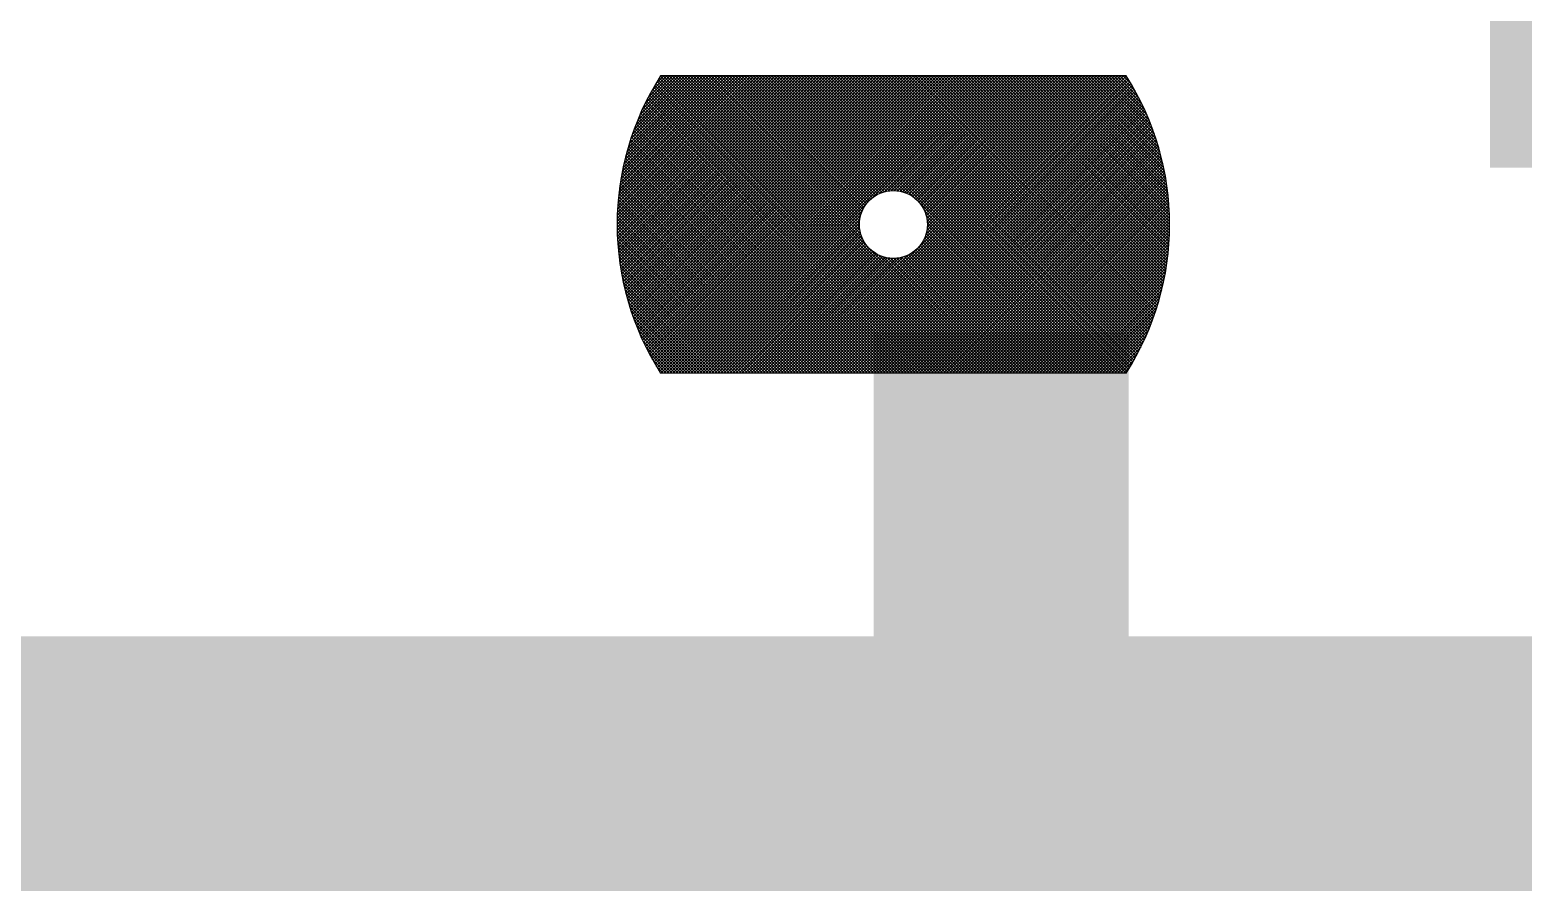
# Model space of a CAD drawing. Extents: x 0 to 395, y 0 to 270.
# Drawn here: x 128.91 to 137.69, y 201.18 to 206.25 of the extents above; entities that cross this region are included whole.
import ezdxf

# ---------------------------------------------------------------- set-up
doc = ezdxf.new("R2010")
doc.units = 0
doc.header["$LTSCALE"] = 0.3
doc.layers.get('0').update_dxf_attribs({"linetype": 'CONTINUOUS'})
doc.layers.add('TRACK', color=3, linetype='CONTINUOUS')

# ---------------------------------------------------------------- blocks, each defined once
blk = doc.blocks.new('*X21')
at = {"color": 0}
for p, q in [((62.51, 63.4999), (63.3851, 64.375)), ((62.5101, 63.4824), (63.4027, 64.375)), ((62.5101, 63.5177), (63.3674, 64.375)), ((62.5104, 63.465), (63.4204, 64.375)), ((62.5104, 63.5357), (63.3497, 64.375)), ((62.5108, 63.4478), (63.4381, 64.375)), ((62.5109, 63.5539), (63.332, 64.375)), ((62.5115, 63.4307), (63.4558, 64.375)), ((62.5116, 63.5723), (63.3143, 64.375)), ((62.5123, 63.4138), (63.4734, 64.375)), ((62.5125, 63.5909), (63.2967, 64.375)), ((62.5133, 63.3971), (63.4911, 64.375)), ((62.5137, 63.6097), (63.279, 64.375)), ((62.5144, 63.3806), (63.5088, 64.375)), ((62.5151, 63.6288), (63.2613, 64.375)), ((62.5157, 63.3642), (63.5265, 64.375)), ((62.5168, 63.6481), (63.2436, 64.375)), ((62.5171, 63.348), (63.5441, 64.375)), ((62.5187, 63.3319), (63.5618, 64.375)), ((62.5187, 63.6677), (63.226, 64.375)), ((62.5205, 63.316), (63.5795, 64.375)), ((62.5209, 63.6876), (63.2083, 64.375)), ((62.5223, 63.3002), (63.5972, 64.375)), ((62.5233, 63.7077), (63.1906, 64.375)), ((62.5244, 63.2845), (63.6149, 64.375)), ((62.5261, 63.7282), (63.1729, 64.375)), ((62.5265, 63.269), (63.6325, 64.375)), ((62.5288, 63.2536), (63.6502, 64.375)), ((62.5292, 63.7489), (63.1552, 64.375)), ((62.5312, 63.2383), (63.6679, 64.375)), ((62.5326, 63.77), (63.1376, 64.375)), ((62.5338, 63.2232), (63.6856, 64.375)), ((62.5364, 63.2082), (63.7032, 64.375)), ((62.5364, 63.7915), (63.1199, 64.375)), ((62.5392, 63.1933), (63.7209, 64.375)), ((62.5405, 63.8133), (63.1022, 64.375)), ((62.5421, 63.1785), (63.7386, 64.375)), ((62.545, 63.8355), (63.0845, 64.375)), ((62.5451, 63.1639), (63.7563, 64.375)), ((62.5483, 63.1493), (63.774, 64.375)), ((62.5499, 63.8581), (63.0669, 64.375)), ((62.5515, 63.1349), (63.7916, 64.375)), ((62.5549, 63.1206), (63.8093, 64.375)), ((62.5553, 63.8812), (63.0492, 64.375)), ((62.5584, 63.1064), (63.827, 64.375)), ((62.5612, 63.9047), (63.0315, 64.375)), ((62.562, 63.0923), (63.8447, 64.375)), ((62.5657, 63.0783), (63.8623, 64.375)), ((62.5676, 63.9288), (63.0138, 64.375)), ((62.5695, 63.0644), (63.88, 64.375)), ((62.5734, 63.0507), (63.8977, 64.375)), ((62.5745, 63.9534), (62.9961, 64.375)), ((62.5774, 63.037), (63.9154, 64.375)), ((62.5815, 63.0234), (63.9331, 64.375)), ((62.5821, 63.9786), (62.9785, 64.375)), ((62.5857, 63.0099), (63.9507, 64.375)), ((62.59, 62.9965), (63.9684, 64.375)), ((62.5903, 64.0045), (62.9608, 64.375)), ((62.5943, 62.9833), (63.9861, 64.375)), ((62.5988, 62.9701), (64.0038, 64.375)), ((62.5993, 64.0311), (62.9431, 64.375)), ((62.6034, 62.957), (64.0214, 64.375)), ((62.6081, 62.944), (64.0391, 64.375)), ((62.609, 64.0586), (62.9254, 64.375)), ((62.6129, 62.9311), (64.0568, 64.375)), ((62.6177, 62.9182), (64.0745, 64.375)), ((62.6197, 64.087), (62.9078, 64.375)), ((62.6227, 62.9055), (64.0922, 64.375)), ((62.6277, 62.8929), (64.1098, 64.375)), ((62.6314, 64.1163), (62.8901, 64.375)), ((62.6328, 62.8803), (64.1275, 64.375)), ((62.638, 62.8678), (64.1452, 64.375)), ((62.6433, 62.8554), (64.1629, 64.375)), ((62.6443, 64.1469), (62.8724, 64.375)), ((62.6487, 62.8431), (64.1805, 64.375)), ((62.6541, 62.8309), (64.1982, 64.375)), ((62.6586, 64.1789), (62.8547, 64.375)), ((62.6597, 62.8188), (64.2159, 64.375)), ((62.6653, 62.8067), (64.2336, 64.375)), ((62.671, 62.7948), (64.2513, 64.375)), ((62.6745, 64.2125), (62.837, 64.375)), ((62.6768, 62.7829), (64.2689, 64.375)), ((62.6827, 62.7711), (64.2866, 64.375)), ((62.6886, 62.7593), (64.3043, 64.375)), ((62.6924, 64.2481), (62.8194, 64.375)), ((62.6946, 62.7477), (64.322, 64.375)), ((62.7007, 62.7361), (64.3396, 64.375)), ((62.7069, 62.7246), (64.3573, 64.375)), ((62.7128, 64.2861), (62.8017, 64.375)), ((62.7132, 62.7132), (64.375, 64.375)), ((62.7195, 62.7018), (64.3927, 64.375)), ((64.4067, 62.625), (62.7246, 64.3071)), ((62.7259, 62.6906), (64.4104, 64.375)), ((64.4244, 62.625), (62.7311, 64.3183)), ((62.7324, 62.6794), (64.428, 64.375)), ((62.7364, 64.3274), (62.784, 64.375)), ((64.4421, 62.625), (62.7376, 64.3295)), ((62.739, 62.6683), (64.4457, 64.375)), ((64.4598, 62.625), (62.7443, 64.3405)), ((62.7456, 62.6572), (64.4634, 64.375)), ((64.4774, 62.625), (62.751, 64.3515)), ((62.7523, 62.6463), (64.4811, 64.375)), ((64.4951, 62.625), (62.7577, 64.3624)), ((62.7591, 62.6354), (64.4987, 64.375)), ((62.7646, 64.3732), (62.7663, 64.375)), ((64.5128, 62.625), (62.7646, 64.3732)), ((62.7664, 62.625), (64.5164, 64.375)), ((64.5305, 62.625), (62.7805, 64.375)), ((62.7841, 62.625), (64.5341, 64.375)), ((64.5482, 62.625), (62.7982, 64.375)), ((62.8018, 62.625), (64.5518, 64.375)), ((64.5658, 62.625), (62.8158, 64.375)), ((62.8195, 62.625), (64.5695, 64.375)), ((64.5835, 62.625), (62.8335, 64.375)), ((62.8371, 62.625), (64.5871, 64.375)), ((64.6012, 62.625), (62.8512, 64.375)), ((62.8548, 62.625), (64.6048, 64.375)), ((64.6189, 62.625), (62.8689, 64.375)), ((62.8725, 62.625), (64.6225, 64.375)), ((64.6365, 62.625), (62.8865, 64.375)), ((62.8902, 62.625), (64.6402, 64.375)), ((64.6542, 62.625), (62.9042, 64.375)), ((62.9078, 62.625), (64.6578, 64.375)), ((64.6719, 62.625), (62.9219, 64.375)), ((62.9255, 62.625), (64.6755, 64.375)), ((64.6896, 62.625), (62.9396, 64.375)), ((62.9432, 62.625), (64.6932, 64.375)), ((64.7073, 62.625), (62.9573, 64.375)), ((62.9609, 62.625), (64.7109, 64.375)), ((64.7249, 62.625), (62.9749, 64.375)), ((63.9552, 63.4124), (62.9926, 64.375)), ((63.9437, 63.4416), (63.0103, 64.375)), ((63.9381, 63.4649), (63.028, 64.375)), ((63.9356, 63.4851), (63.0456, 64.375)), ((63.935, 63.5033), (63.0633, 64.375)), ((63.936, 63.52), (63.081, 64.375)), ((63.9382, 63.5355), (63.0987, 64.375)), ((63.9414, 63.55), (63.1164, 64.375)), ((63.9454, 63.5636), (63.134, 64.375)), ((63.9502, 63.5765), (63.1517, 64.375)), ((63.9557, 63.5887), (63.1694, 64.375)), ((63.9619, 63.6002), (63.1871, 64.375)), ((63.9687, 63.6111), (63.2047, 64.375)), ((63.976, 63.6214), (63.2224, 64.375)), ((63.984, 63.6311), (63.2401, 64.375)), ((63.9925, 63.6403), (63.2578, 64.375)), ((64.0015, 63.6489), (63.2755, 64.375)), ((64.0111, 63.657), (63.2931, 64.375)), ((64.0213, 63.6645), (63.3108, 64.375)), ((64.032, 63.6715), (63.3285, 64.375)), ((64.0434, 63.6778), (63.3462, 64.375)), ((64.0554, 63.6835), (63.3638, 64.375)), ((64.0681, 63.6885), (63.3815, 64.375)), ((64.0815, 63.6927), (63.3992, 64.375)), ((64.0958, 63.6961), (63.4169, 64.375)), ((64.111, 63.6986), (63.4346, 64.375)), ((64.1274, 63.6999), (63.4522, 64.375)), ((64.1452, 63.6997), (63.4699, 64.375)), ((64.1648, 63.6978), (63.4876, 64.375)), ((64.1872, 63.6931), (63.5053, 64.375)), ((64.2144, 63.6836), (63.5229, 64.375)), ((64.2576, 63.658), (63.5406, 64.375)), ((63.5442, 62.625), (65.2942, 64.375)), ((65.3083, 62.625), (63.5583, 64.375)), ((63.5619, 62.625), (65.3119, 64.375)), ((65.326, 62.625), (63.576, 64.375)), ((63.5796, 62.625), (65.3296, 64.375)), ((65.3436, 62.625), (63.5936, 64.375)), ((63.5973, 62.625), (65.3473, 64.375)), ((65.3613, 62.625), (63.6113, 64.375)), ((63.6149, 62.625), (65.3649, 64.375)), ((65.379, 62.625), (63.629, 64.375)), ((63.6326, 62.625), (65.3826, 64.375)), ((65.3967, 62.625), (63.6467, 64.375)), ((63.6503, 62.625), (65.4003, 64.375)), ((65.4144, 62.625), (63.6644, 64.375)), ((63.668, 62.625), (65.418, 64.375)), ((65.432, 62.625), (63.682, 64.375)), ((63.6857, 62.625), (65.4357, 64.375)), ((65.4497, 62.625), (63.6997, 64.375)), ((63.7033, 62.625), (65.4533, 64.375)), ((65.4674, 62.625), (63.7174, 64.375)), ((63.721, 62.625), (65.471, 64.375)), ((65.4851, 62.625), (63.7351, 64.375)), ((63.7387, 62.625), (65.4887, 64.375)), ((65.5027, 62.625), (63.7527, 64.375)), ((63.7564, 62.625), (65.5051, 64.3737)), ((65.5106, 62.6349), (63.7704, 64.375)), ((63.774, 62.625), (65.512, 64.3629)), ((65.5173, 62.6458), (63.7881, 64.375)), ((63.7917, 62.625), (65.5187, 64.352)), ((65.5241, 62.6567), (63.8058, 64.375)), ((63.8094, 62.625), (65.5254, 64.341)), ((65.5307, 62.6678), (63.8235, 64.375)), ((63.8271, 62.625), (65.5321, 64.33)), ((65.5373, 62.6789), (63.8411, 64.375)), ((63.8448, 62.625), (65.5386, 64.3188)), ((65.5438, 62.6901), (63.8588, 64.375)), ((63.8624, 62.625), (65.5451, 64.3076)), ((65.5502, 62.7013), (63.8765, 64.375)), ((65.5565, 62.7127), (63.8942, 64.375)), ((65.5628, 62.7241), (63.9118, 64.375)), ((65.569, 62.7356), (63.9295, 64.375)), ((65.5751, 62.7471), (63.9472, 64.375)), ((65.5811, 62.7588), (63.9649, 64.375)), ((65.5871, 62.7705), (63.9826, 64.375)), ((65.5929, 62.7823), (64.0002, 64.375)), ((64.0083, 63.6548), (64.7286, 64.375)), ((65.5987, 62.7942), (64.0179, 64.375)), ((65.6044, 62.8062), (64.0356, 64.375)), ((65.6101, 62.8182), (64.0533, 64.375)), ((64.0542, 63.6829), (64.7462, 64.375)), ((65.6156, 62.8303), (64.0709, 64.375)), ((64.0817, 63.6928), (64.7639, 64.375)), ((65.6211, 62.8426), (64.0886, 64.375)), ((64.1042, 63.6976), (64.7816, 64.375)), ((65.6264, 62.8549), (64.1063, 64.375)), ((65.6317, 62.8672), (64.124, 64.375)), ((64.124, 63.6997), (64.7993, 64.375)), ((65.637, 62.8797), (64.1417, 64.375)), ((64.1418, 63.6999), (64.8169, 64.375)), ((64.1583, 63.6986), (64.8346, 64.375)), ((65.6421, 62.8923), (64.1593, 64.375)), ((64.1735, 63.6963), (64.8523, 64.375)), ((65.6471, 62.9049), (64.177, 64.375)), ((64.1879, 63.6929), (64.87, 64.375)), ((65.6521, 62.9176), (64.1947, 64.375)), ((64.2013, 63.6887), (64.8877, 64.375)), ((65.6569, 62.9304), (64.2124, 64.375)), ((64.214, 63.6837), (64.9053, 64.375)), ((64.2261, 63.6781), (64.923, 64.375)), ((65.6617, 62.9434), (64.23, 64.375)), ((64.2375, 63.6718), (64.9407, 64.375)), ((65.6664, 62.9564), (64.2477, 64.375)), ((64.2482, 63.6649), (64.9584, 64.375)), ((64.2584, 63.6574), (64.976, 64.375)), ((65.671, 62.9695), (64.2654, 64.375)), ((64.268, 63.6493), (64.9937, 64.375)), ((64.2771, 63.6407), (65.0114, 64.375)), ((65.6754, 62.9826), (64.2831, 64.375)), ((64.2856, 63.6316), (65.0291, 64.375)), ((64.2936, 63.6218), (65.0468, 64.375)), ((65.6798, 62.9959), (64.3008, 64.375)), ((64.301, 63.6116), (65.0644, 64.375)), ((64.3078, 63.6007), (65.0821, 64.375)), ((64.314, 63.5892), (65.0998, 64.375)), ((64.3156, 63.414), (65.2766, 64.375)), ((65.6841, 63.0093), (64.3184, 64.375)), ((64.3195, 63.5771), (65.1175, 64.375)), ((64.3244, 63.5643), (65.1351, 64.375)), ((64.3266, 63.4427), (65.2589, 64.375)), ((64.3285, 63.5507), (65.1528, 64.375)), ((64.3317, 63.5362), (65.1705, 64.375)), ((64.3321, 63.4659), (65.2412, 64.375)), ((64.3339, 63.5207), (65.1882, 64.375)), ((64.3345, 63.486), (65.2235, 64.375)), ((64.335, 63.5041), (65.2059, 64.375)), ((65.6883, 63.0228), (64.3361, 64.375)), ((65.6924, 63.0363), (64.3538, 64.375)), ((65.6965, 63.05), (64.3715, 64.375)), ((65.7004, 63.0638), (64.3891, 64.375)), ((65.7042, 63.0777), (64.4068, 64.375)), ((65.7079, 63.0916), (64.4245, 64.375)), ((65.7114, 63.1057), (64.4422, 64.375)), ((65.7149, 63.1199), (64.4599, 64.375)), ((65.7183, 63.1342), (64.4775, 64.375)), ((65.7216, 63.1486), (64.4952, 64.375)), ((65.7247, 63.1632), (64.5129, 64.375)), ((65.7277, 63.1778), (64.5306, 64.375)), ((65.7307, 63.1926), (64.5482, 64.375)), ((65.7335, 63.2075), (64.5659, 64.375)), ((65.7361, 63.2225), (64.5836, 64.375)), ((65.7387, 63.2376), (64.6013, 64.375)), ((65.7411, 63.2529), (64.619, 64.375)), ((65.7434, 63.2682), (64.6366, 64.375)), ((65.7455, 63.2838), (64.6543, 64.375)), ((65.7476, 63.2994), (64.672, 64.375)), ((65.7495, 63.3152), (64.6897, 64.375)), ((65.7512, 63.3311), (64.7073, 64.375)), ((65.7528, 63.3472), (64.725, 64.375)), ((65.7543, 63.3634), (64.7427, 64.375)), ((65.7556, 63.3798), (64.7604, 64.375)), ((65.7567, 63.3964), (64.7781, 64.375)), ((65.7577, 63.4131), (64.7957, 64.375)), ((65.7585, 63.4299), (64.8134, 64.375)), ((65.7591, 63.447), (64.8311, 64.375)), ((65.7596, 63.4642), (64.8488, 64.375)), ((65.7599, 63.4815), (64.8664, 64.375)), ((65.76, 63.4991), (64.8841, 64.375)), ((65.7599, 63.5169), (64.9018, 64.375)), ((65.7596, 63.5348), (64.9195, 64.375)), ((65.7591, 63.553), (64.9372, 64.375)), ((65.7584, 63.5714), (64.9548, 64.375)), ((65.7575, 63.59), (64.9725, 64.375)), ((65.7564, 63.6088), (64.9902, 64.375)), ((65.755, 63.6279), (65.0079, 64.375)), ((65.7533, 63.6472), (65.0255, 64.375)), ((65.7514, 63.6668), (65.0432, 64.375)), ((65.7492, 63.6867), (65.0609, 64.375)), ((65.7468, 63.7068), (65.0786, 64.375)), ((65.744, 63.7272), (65.0963, 64.375)), ((65.741, 63.748), (65.1139, 64.375)), ((65.7376, 63.769), (65.1316, 64.375)), ((65.7338, 63.7905), (65.1493, 64.375)), ((65.7297, 63.8122), (65.167, 64.375)), ((65.7252, 63.8344), (65.1846, 64.375)), ((65.7203, 63.857), (65.2023, 64.375)), ((65.7149, 63.8801), (65.22, 64.375)), ((65.7091, 63.9036), (65.2377, 64.375)), ((65.7027, 63.9276), (65.2554, 64.375)), ((65.6958, 63.9522), (65.273, 64.375)), ((65.6883, 63.9774), (65.2907, 64.375)), ((65.6801, 64.0033), (65.3084, 64.375)), ((65.6712, 64.0299), (65.3261, 64.375)), ((65.6615, 64.0573), (65.3437, 64.375)), ((65.6508, 64.0856), (65.3614, 64.375)), ((65.6392, 64.1149), (65.3791, 64.375)), ((65.6263, 64.1455), (65.3968, 64.375)), ((65.6121, 64.1774), (65.4144, 64.375)), ((65.5963, 64.2109), (65.4321, 64.375)), ((65.5785, 64.2463), (65.4498, 64.375)), ((65.5582, 64.2843), (65.4675, 64.375)), ((65.5348, 64.3254), (65.4852, 64.375)), ((65.5069, 64.371), (65.5028, 64.375)), ((64.283, 62.625), (62.6815, 64.2265)), ((64.3007, 62.625), (62.6874, 64.2383)), ((64.3183, 62.625), (62.6934, 64.2499)), ((64.336, 62.625), (62.6995, 64.2615)), ((64.3537, 62.625), (62.7057, 64.273)), ((64.3714, 62.625), (62.7119, 64.2845)), ((64.3891, 62.625), (62.7182, 64.2958)), ((63.8801, 62.625), (65.5515, 64.2964)), ((63.8978, 62.625), (65.5578, 64.285)), ((63.9155, 62.625), (65.5641, 64.2736)), ((63.9331, 62.625), (65.5702, 64.2621)), ((63.9508, 62.625), (65.5763, 64.2505)), ((63.9685, 62.625), (65.5823, 64.2388)), ((63.9862, 62.625), (65.5883, 64.2271)), ((64.1592, 62.625), (62.6422, 64.142)), ((64.1769, 62.625), (62.6476, 64.1544)), ((64.1946, 62.625), (62.653, 64.1666)), ((64.2123, 62.625), (62.6585, 64.1787)), ((64.23, 62.625), (62.6641, 64.1908)), ((64.2476, 62.625), (62.6698, 64.2028)), ((64.2653, 62.625), (62.6756, 64.2147)), ((64.0039, 62.625), (65.5941, 64.2153)), ((64.0215, 62.625), (65.5999, 64.2034)), ((64.0392, 62.625), (65.6056, 64.1914)), ((64.0569, 62.625), (65.6112, 64.1793)), ((64.0746, 62.625), (65.6167, 64.1672)), ((64.0922, 62.625), (65.6222, 64.1549)), ((64.1099, 62.625), (65.6275, 64.1426)), ((64.1276, 62.625), (65.6328, 64.1302)), ((64.0355, 62.625), (62.6071, 64.0534)), ((64.0532, 62.625), (62.6119, 64.0663)), ((64.0709, 62.625), (62.6167, 64.0791)), ((64.0885, 62.625), (62.6216, 64.0919)), ((64.1062, 62.625), (62.6266, 64.1046)), ((64.1239, 62.625), (62.6317, 64.1171)), ((64.1416, 62.625), (62.6369, 64.1296)), ((64.1453, 62.625), (65.638, 64.1177)), ((64.163, 62.625), (65.6431, 64.1052)), ((64.1806, 62.625), (65.6481, 64.0925)), ((64.1983, 62.625), (65.6531, 64.0798)), ((64.216, 62.625), (65.6579, 64.0669)), ((64.2337, 62.625), (65.6627, 64.054)), ((63.9118, 62.625), (62.5765, 63.9602)), ((63.9294, 62.625), (62.5806, 63.9738)), ((63.9471, 62.625), (62.5848, 63.9873)), ((63.9648, 62.625), (62.5891, 64.0007)), ((63.9825, 62.625), (62.5934, 64.014)), ((64.0001, 62.625), (62.5979, 64.0272)), ((64.0178, 62.625), (62.6025, 64.0404)), ((64.2513, 62.625), (65.6673, 64.041)), ((64.269, 62.625), (65.6719, 64.0279)), ((64.2867, 62.625), (65.6764, 64.0146)), ((64.3044, 62.625), (65.6807, 64.0013)), ((64.3221, 62.625), (65.685, 63.988)), ((64.3397, 62.625), (65.6892, 63.9745)), ((64.3574, 62.625), (65.6933, 63.9609)), ((63.8057, 62.625), (62.5542, 63.8765)), ((63.8234, 62.625), (62.5577, 63.8907)), ((63.841, 62.625), (62.5612, 63.9048)), ((63.8587, 62.625), (62.5649, 63.9188)), ((63.8764, 62.625), (62.5687, 63.9327)), ((63.8941, 62.625), (62.5726, 63.9465)), ((64.3751, 62.625), (65.6973, 63.9472)), ((64.3928, 62.625), (65.7011, 63.9334)), ((64.4104, 62.625), (65.7049, 63.9195)), ((64.4281, 62.625), (65.7086, 63.9055)), ((64.4458, 62.625), (65.7122, 63.8914)), ((64.4635, 62.625), (65.7156, 63.8771)), ((63.6996, 62.625), (62.5359, 63.7888)), ((63.7173, 62.625), (62.5386, 63.8037)), ((63.735, 62.625), (62.5415, 63.8185)), ((63.7527, 62.625), (62.5445, 63.8331)), ((63.7703, 62.625), (62.5476, 63.8477)), ((63.788, 62.625), (62.5509, 63.8621)), ((64.4812, 62.625), (65.719, 63.8628)), ((64.4988, 62.625), (65.7222, 63.8484)), ((64.5165, 62.625), (65.7253, 63.8338)), ((64.5342, 62.625), (65.7283, 63.8192)), ((64.5519, 62.625), (65.7312, 63.8044)), ((64.5695, 62.625), (65.734, 63.7895)), ((63.5936, 62.625), (62.5219, 63.6966)), ((63.6112, 62.625), (62.5239, 63.7123)), ((63.6289, 62.625), (62.5261, 63.7279)), ((63.6466, 62.625), (62.5283, 63.7433)), ((63.6643, 62.625), (62.5307, 63.7586)), ((63.6819, 62.625), (62.5332, 63.7737)), ((64.5872, 62.625), (65.7367, 63.7744)), ((64.6049, 62.625), (65.7392, 63.7593)), ((64.6226, 62.625), (65.7416, 63.744)), ((64.6403, 62.625), (65.7438, 63.7286)), ((64.6579, 62.625), (65.746, 63.713)), ((64.6756, 62.625), (65.748, 63.6974)), ((63.5052, 62.625), (62.5141, 63.616)), ((63.5228, 62.625), (62.5154, 63.6324)), ((63.5405, 62.625), (62.5168, 63.6487)), ((63.5582, 62.625), (62.5184, 63.6648)), ((63.5759, 62.625), (62.5201, 63.6808)), ((62.9786, 62.625), (63.9802, 63.6267)), ((65.2906, 62.625), (64.293, 63.6226)), ((64.6933, 62.625), (65.7498, 63.6815)), ((64.711, 62.625), (65.7515, 63.6656)), ((64.7286, 62.625), (65.7531, 63.6495)), ((64.7463, 62.625), (65.7545, 63.6332)), ((64.764, 62.625), (65.7558, 63.6168)), ((63.4168, 62.625), (62.5103, 63.5315)), ((63.4345, 62.625), (62.5107, 63.5487)), ((63.4521, 62.625), (62.5113, 63.5658)), ((63.4698, 62.625), (62.5121, 63.5827)), ((63.4875, 62.625), (62.513, 63.5994)), ((62.9962, 62.625), (63.9521, 63.5808)), ((63.0139, 62.625), (63.9422, 63.5533)), ((63.0316, 62.625), (63.9374, 63.5308)), ((65.2729, 62.625), (64.3186, 63.5794)), ((65.2553, 62.625), (64.3281, 63.5522)), ((65.2376, 62.625), (64.3328, 63.5298)), ((64.7817, 62.625), (65.7569, 63.6002)), ((64.7994, 62.625), (65.7579, 63.5835)), ((64.817, 62.625), (65.7586, 63.5666)), ((64.8347, 62.625), (65.7592, 63.5495)), ((64.8524, 62.625), (65.7597, 63.5323)), ((63.3814, 62.625), (62.51, 63.4964)), ((63.3991, 62.625), (62.5101, 63.514)), ((63.3638, 62.625), (62.5101, 63.4786)), ((63.3461, 62.625), (62.5105, 63.4606)), ((63.3284, 62.625), (62.511, 63.4424)), ((63.0493, 62.625), (63.9353, 63.511)), ((63.0669, 62.625), (63.9351, 63.4932)), ((63.0846, 62.625), (63.9364, 63.4767)), ((63.1023, 62.625), (63.9387, 63.4615)), ((63.12, 62.625), (63.9421, 63.4471)), ((63.1377, 62.625), (63.9463, 63.4337)), ((65.1315, 62.625), (64.3235, 63.4331)), ((65.1492, 62.625), (64.3277, 63.4465)), ((65.1669, 62.625), (64.3311, 63.4608)), ((65.1846, 62.625), (64.3336, 63.476)), ((65.2199, 62.625), (64.3347, 63.5102)), ((65.2022, 62.625), (64.3349, 63.4924)), ((64.8701, 62.625), (65.7599, 63.5149)), ((64.8877, 62.625), (65.76, 63.4973)), ((64.9054, 62.625), (65.7599, 63.4795)), ((64.9231, 62.625), (65.7595, 63.4614)), ((64.9408, 62.625), (65.759, 63.4432)), ((63.3107, 62.625), (62.5118, 63.4239)), ((63.293, 62.625), (62.5128, 63.4053)), ((63.2754, 62.625), (62.514, 63.3864)), ((63.2577, 62.625), (62.5154, 63.3673)), ((63.24, 62.625), (62.5171, 63.3479)), ((63.1553, 62.625), (63.9513, 63.421)), ((63.173, 62.625), (63.9569, 63.4089)), ((63.1907, 62.625), (63.9632, 63.3975)), ((63.2084, 62.625), (63.9701, 63.3868)), ((63.226, 62.625), (63.9776, 63.3766)), ((63.2437, 62.625), (63.9857, 63.367)), ((63.2614, 62.625), (63.9943, 63.3579)), ((63.2791, 62.625), (64.0034, 63.3494)), ((63.2968, 62.625), (64.0132, 63.3414)), ((64.9724, 62.625), (64.2564, 63.341)), ((64.9901, 62.625), (64.2661, 63.349)), ((65.0078, 62.625), (64.2753, 63.3575)), ((65.0255, 62.625), (64.2839, 63.3665)), ((65.0431, 62.625), (64.292, 63.3761)), ((65.0608, 62.625), (64.2995, 63.3863)), ((65.0785, 62.625), (64.3065, 63.397)), ((65.0962, 62.625), (64.3128, 63.4084)), ((65.1138, 62.625), (64.3185, 63.4204)), ((64.9585, 62.625), (65.7583, 63.4248)), ((64.9761, 62.625), (65.7573, 63.4062)), ((64.9938, 62.625), (65.7561, 63.3873)), ((65.0115, 62.625), (65.7546, 63.3682)), ((65.0292, 62.625), (65.7529, 63.3488)), ((63.2223, 62.625), (62.5191, 63.3282)), ((63.2047, 62.625), (62.5213, 63.3083)), ((63.187, 62.625), (62.5239, 63.2881)), ((63.1693, 62.625), (62.5267, 63.2676)), ((63.3144, 62.625), (64.0234, 63.334)), ((63.3321, 62.625), (64.0343, 63.3272)), ((63.3498, 62.625), (64.0458, 63.321)), ((63.3675, 62.625), (64.0579, 63.3155)), ((63.3851, 62.625), (64.0707, 63.3106)), ((63.4028, 62.625), (64.0843, 63.3065)), ((63.4205, 62.625), (64.0988, 63.3033)), ((63.4382, 62.625), (64.1143, 63.3011)), ((63.4559, 62.625), (64.1309, 63.3)), ((63.4735, 62.625), (64.149, 63.3005)), ((63.4912, 62.625), (64.1691, 63.3029)), ((63.5089, 62.625), (64.1923, 63.3084)), ((63.5266, 62.625), (64.221, 63.3194)), ((64.7426, 62.625), (64.0474, 63.3202)), ((64.7603, 62.625), (64.0766, 63.3087)), ((64.778, 62.625), (64.0999, 63.3031)), ((64.7956, 62.625), (64.1201, 63.3006)), ((64.8133, 62.625), (64.1383, 63.3)), ((64.831, 62.625), (64.155, 63.301)), ((64.8487, 62.625), (64.1705, 63.3032)), ((64.8664, 62.625), (64.185, 63.3064)), ((64.884, 62.625), (64.1986, 63.3104)), ((64.9017, 62.625), (64.2115, 63.3152)), ((64.9194, 62.625), (64.2237, 63.3207)), ((64.9371, 62.625), (64.2352, 63.3269)), ((64.9547, 62.625), (64.2461, 63.3337)), ((65.0468, 62.625), (65.751, 63.3292)), ((65.0645, 62.625), (65.7488, 63.3092)), ((65.0822, 62.625), (65.7463, 63.2891)), ((65.0999, 62.625), (65.7434, 63.2686)), ((63.1516, 62.625), (62.5299, 63.2468)), ((63.1339, 62.625), (62.5333, 63.2256)), ((63.1163, 62.625), (62.5372, 63.2041)), ((63.0986, 62.625), (62.5414, 63.1822)), ((65.1176, 62.625), (65.7403, 63.2478)), ((65.1352, 62.625), (65.7368, 63.2266)), ((65.1529, 62.625), (65.733, 63.2051)), ((65.1706, 62.625), (65.7288, 63.1832)), ((63.0809, 62.625), (62.546, 63.1599)), ((63.0632, 62.625), (62.551, 63.1372)), ((63.0456, 62.625), (62.5565, 63.1141)), ((63.0279, 62.625), (62.5625, 63.0904)), ((65.1883, 62.625), (65.7242, 63.161)), ((65.2059, 62.625), (65.7192, 63.1383)), ((65.2236, 62.625), (65.7138, 63.1152)), ((65.2413, 62.625), (65.7078, 63.0915)), ((63.0102, 62.625), (62.569, 63.0662)), ((62.9925, 62.625), (62.576, 63.0415)), ((62.9748, 62.625), (62.5837, 63.0161)), ((62.9572, 62.625), (62.5921, 62.9901)), ((65.259, 62.625), (65.7014, 63.0674)), ((65.2767, 62.625), (65.6943, 63.0427)), ((65.2943, 62.625), (65.6867, 63.0173)), ((65.312, 62.625), (65.6783, 62.9913)), ((62.9395, 62.625), (62.6012, 62.9633)), ((62.9218, 62.625), (62.6111, 62.9357)), ((62.9041, 62.625), (62.622, 62.9071)), ((65.3297, 62.625), (65.6693, 62.9646)), ((65.3474, 62.625), (65.6594, 62.937)), ((65.365, 62.625), (65.6485, 62.9085)), ((62.8865, 62.625), (62.634, 62.8775)), ((62.8688, 62.625), (62.6471, 62.8466)), ((62.8511, 62.625), (62.6617, 62.8144)), ((65.3827, 62.625), (65.6366, 62.8789)), ((65.4004, 62.625), (65.6235, 62.8481)), ((65.4181, 62.625), (65.609, 62.8159)), ((62.8334, 62.625), (62.678, 62.7804)), ((62.8157, 62.625), (62.6964, 62.7444)), ((65.4357, 62.625), (65.5928, 62.782)), ((65.4534, 62.625), (65.5745, 62.7461)), ((62.7981, 62.625), (62.7173, 62.7057)), ((62.7804, 62.625), (62.7418, 62.6636)), ((65.4711, 62.625), (65.5537, 62.7076)), ((65.4888, 62.625), (65.5295, 62.6657))]:
    blk.add_line(p, q, dxfattribs=at)

msp = doc.modelspace()

# ---------------------------------------------------------------- linework, layer by layer
at = {"layer": 'TRACK'}
for p, q in [((135.3543, 205.98), (132.6157, 205.98)), ((135.3543, 204.23), (132.6157, 204.23))]:
    msp.add_line(p, q, dxfattribs=at)
for points, const_width in [([(134.62, 204.47), (134.62, 201.93), (158.115, 201.93), (158.115, 212.725), (146.05, 212.725), (146.05, 219.71)], 1.5), ([(143.51, 205.74), (137.795, 205.74), (137.795, 210.185), (137.16, 210.185)], 0.6), ([(106.68, 209.55), (106.68, 201.93), (134.62, 201.93)], 1.5)]:
    msp.add_lwpolyline(points, dxfattribs=dict(at, const_width=const_width))
msp.add_circle((133.985, 205.105), 0.2, dxfattribs=at)
for start, end in [(147.42103, 212.57897), (327.42103, 32.57897)]:
    msp.add_arc((133.985, 205.105), 1.625, start, end, dxfattribs=at)

# ---------------------------------------------------------------- block references
at = {"layer": 'TRACK', "xscale": -1}
msp.add_blockref('*X21', (198.12, 141.605), dxfattribs=at)

doc.saveas('drawing.dxf')
